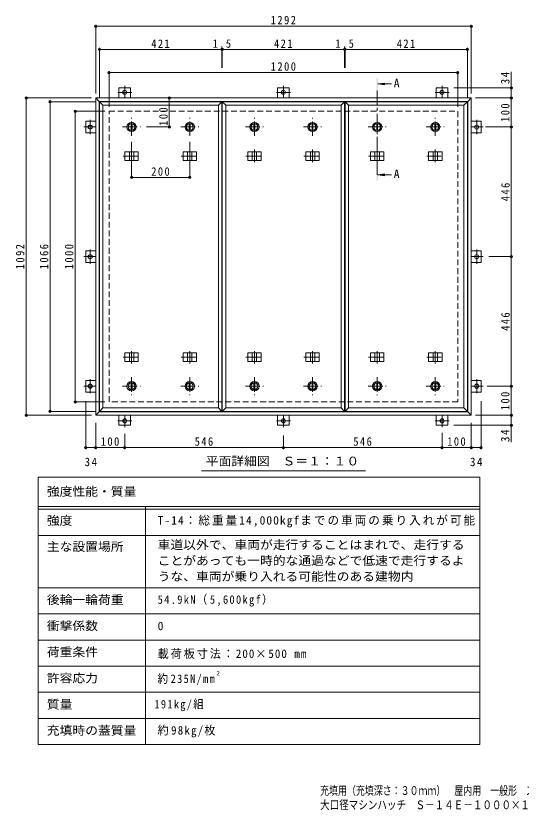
# Model space of a CAD drawing. Units: millimetres at full size, sheet at 1:10. Extents: x -1840 to 1949, y -1353 to 1380.
# Drawn here: x -1840 to -101, y -1353 to 1380 of the extents above; entities that cross this region are included whole.
import ezdxf
from ezdxf.enums import TextEntityAlignment as Align

# ---------------------------------------------------------------- set-up
doc = ezdxf.new("R2010")
doc.units = ezdxf.units.MM
doc.header["$LTSCALE"] = 10
doc.header["$PDMODE"] = 32
doc.header["$PDSIZE"] = 8
doc.linetypes.add('CHAIN1', pattern=[8, 5, -1, 1, -1])
doc.linetypes.add('DASHED2', pattern=[3, 2, -1])
for name, color, linetype, lineweight in [('0-1_躯体', 2, 'DASHED2', 9), ('0-2_仕上', 3, 'Continuous', 9), ('0-3_建具', 4, 'Continuous', 9), ('0-5_寸法', 4, 'Continuous', 9), ('0-C', 2, 'Continuous', 9), ('0-E', 3, 'Continuous', 9), ('0-F', 7, 'Continuous', 9), ('F-5_F-5ﾚｲﾔ', 7, 'Continuous', 9), ('F-F_F-Fﾚｲﾔ', 2, 'Continuous', 9)]:
    doc.layers.add(name, color=color, linetype=linetype, lineweight=lineweight)
doc.styles.add('ＭＳ ゴシック', font='')
doc.styles.get('ＭＳ ゴシック').set_extended_font_data('MS Gothic')

msp = doc.modelspace()

# ---------------------------------------------------------------- linework, layer by layer
at = {"layer": '0-1_躯体'}
for p, q in [((-1518.8, 1051.41), (-318.8, 1051.41)), ((-1518.8, 51.41), (-1518.8, 1051.41)), ((-318.8, 1051.41), (-318.8, 51.41)), ((-318.8, 51.41), (-1518.8, 51.41))]:
    msp.add_line(p, q, dxfattribs=at)
at = {"layer": '0-2_仕上'}
for p, q in [((-1551.8, 1084.41), (-1539.8, 1072.41)), ((-1551.8, 1084.41), (-1130.8, 1084.41)), ((-1551.8, 18.41), (-1551.8, 1084.41)), ((-1539.8, 1072.41), (-1142.8, 1072.41)), ((-1539.8, 30.41), (-1539.8, 1072.41)), ((-1142.8, 1072.41), (-1130.8, 1084.41)), ((-1142.8, 30.41), (-1142.8, 1072.41)), ((-1130.8, 18.41), (-1130.8, 1084.41)), ((-1129.3, 1084.41), (-1117.3, 1072.41)), ((-1129.3, 1084.41), (-708.3, 1084.41)), ((-1129.3, 18.41), (-1129.3, 1084.41)), ((-1117.3, 1072.41), (-720.3, 1072.41)), ((-1117.3, 30.41), (-1117.3, 1072.41)), ((-720.3, 1072.41), (-708.3, 1084.41)), ((-720.3, 30.41), (-720.3, 1072.41)), ((-708.3, 18.41), (-708.3, 1084.41)), ((-706.8, 1084.41), (-694.8, 1072.41)), ((-706.8, 1084.41), (-285.8, 1084.41)), ((-706.8, 18.41), (-706.8, 1084.41)), ((-694.8, 1072.41), (-297.8, 1072.41)), ((-694.8, 30.41), (-694.8, 1072.41)), ((-297.8, 1072.41), (-285.8, 1084.41)), ((-297.8, 30.41), (-297.8, 1072.41)), ((-285.8, 18.41), (-285.8, 1084.41)), ((-1551.8, 18.41), (-1539.8, 30.41)), ((-1142.8, 30.41), (-1539.8, 30.41)), ((-1130.8, 18.41), (-1142.8, 30.41)), ((-1129.3, 18.41), (-1117.3, 30.41)), ((-720.3, 30.41), (-1117.3, 30.41)), ((-708.3, 18.41), (-720.3, 30.41)), ((-706.8, 18.41), (-694.8, 30.41)), ((-297.8, 30.41), (-694.8, 30.41)), ((-285.8, 18.41), (-297.8, 30.41)), ((-1130.8, 18.41), (-1551.8, 18.41)), ((-708.3, 18.41), (-1129.3, 18.41)), ((-285.8, 18.41), (-706.8, 18.41))]:
    msp.add_line(p, q, dxfattribs=at)
at = {"layer": '0-3_建具', "color": 2}
for p, q in [((-1564.8, 1097.41), (-272.8, 1097.41)), ((-1564.8, 5.41), (-1564.8, 1097.41)), ((-284.8, 1085.41), (-272.8, 1097.41)), ((-272.8, 1097.41), (-272.8, 5.41)), ((-1552.8, 17.41), (-1552.8, 1085.41)), ((-284.8, 17.41), (-284.8, 1085.41)), ((-1552.8, 17.41), (-1564.8, 5.41)), ((-272.8, 5.41), (-1564.8, 5.41)), ((-284.8, 17.41), (-1552.8, 17.41)), ((-284.8, 17.41), (-272.8, 5.41))]:
    msp.add_line(p, q, dxfattribs=at)
at = {"layer": '0-3_建具'}
for p, q in [((-1464.38, 912.41), (-1464.38, 882.41)), ((-1464.38, 912.41), (-1418.21, 912.41)), ((-1448.8, 912.41), (-1448.8, 882.41)), ((-1433.8, 912.41), (-1433.8, 882.41)), ((-1418.21, 912.41), (-1418.21, 882.41)), ((-1264.38, 912.41), (-1264.38, 882.41)), ((-1264.38, 912.41), (-1218.21, 912.41)), ((-1248.8, 912.41), (-1248.8, 882.41)), ((-1233.8, 912.41), (-1233.8, 882.41)), ((-1218.21, 912.41), (-1218.21, 882.41)), ((-1041.88, 912.41), (-1041.88, 882.41)), ((-1041.88, 912.41), (-995.71, 912.41)), ((-1026.3, 912.41), (-1026.3, 882.41)), ((-1011.3, 912.41), (-1011.3, 882.41)), ((-995.71, 912.41), (-995.71, 882.41)), ((-841.88, 912.41), (-841.88, 882.41)), ((-841.88, 912.41), (-795.71, 912.41)), ((-826.3, 912.41), (-826.3, 882.41)), ((-811.3, 912.41), (-811.3, 882.41)), ((-795.71, 912.41), (-795.71, 882.41)), ((-619.38, 912.41), (-619.38, 882.41)), ((-619.38, 912.41), (-573.21, 912.41)), ((-603.8, 912.41), (-603.8, 882.41)), ((-588.8, 912.41), (-588.8, 882.41)), ((-573.21, 912.41), (-573.21, 882.41)), ((-419.38, 912.41), (-419.38, 882.41)), ((-419.38, 912.41), (-373.21, 912.41)), ((-403.8, 912.41), (-403.8, 882.41)), ((-388.8, 912.41), (-388.8, 882.41)), ((-373.21, 912.41), (-373.21, 882.41)), ((-1464.38, 882.41), (-1418.21, 882.41)), ((-1264.38, 882.41), (-1218.21, 882.41)), ((-1041.88, 882.41), (-995.71, 882.41)), ((-841.88, 882.41), (-795.71, 882.41)), ((-619.38, 882.41), (-573.21, 882.41)), ((-419.38, 882.41), (-373.21, 882.41)), ((-1464.38, 190.41), (-1464.38, 220.41)), ((-1464.38, 220.41), (-1418.21, 220.41)), ((-1448.8, 190.41), (-1448.8, 220.41)), ((-1433.8, 190.41), (-1433.8, 220.41)), ((-1418.21, 190.41), (-1418.21, 220.41)), ((-1264.38, 190.41), (-1264.38, 220.41)), ((-1264.38, 220.41), (-1218.21, 220.41)), ((-1248.8, 190.41), (-1248.8, 220.41)), ((-1233.8, 190.41), (-1233.8, 220.41)), ((-1218.21, 190.41), (-1218.21, 220.41)), ((-1041.88, 190.41), (-1041.88, 220.41)), ((-1041.88, 220.41), (-995.71, 220.41)), ((-1026.3, 190.41), (-1026.3, 220.41)), ((-1011.3, 190.41), (-1011.3, 220.41)), ((-995.71, 190.41), (-995.71, 220.41)), ((-841.88, 190.41), (-841.88, 220.41)), ((-841.88, 220.41), (-795.71, 220.41)), ((-826.3, 190.41), (-826.3, 220.41)), ((-811.3, 190.41), (-811.3, 220.41)), ((-795.71, 190.41), (-795.71, 220.41)), ((-619.38, 190.41), (-619.38, 220.41)), ((-619.38, 220.41), (-573.21, 220.41)), ((-603.8, 190.41), (-603.8, 220.41)), ((-588.8, 190.41), (-588.8, 220.41)), ((-573.21, 190.41), (-573.21, 220.41)), ((-419.38, 190.41), (-419.38, 220.41)), ((-419.38, 220.41), (-373.21, 220.41)), ((-403.8, 190.41), (-403.8, 220.41)), ((-388.8, 190.41), (-388.8, 220.41)), ((-373.21, 190.41), (-373.21, 220.41)), ((-1464.38, 190.41), (-1418.21, 190.41)), ((-1264.38, 190.41), (-1218.21, 190.41)), ((-1041.88, 190.41), (-995.71, 190.41)), ((-841.88, 190.41), (-795.71, 190.41)), ((-619.38, 190.41), (-573.21, 190.41)), ((-419.38, 190.41), (-373.21, 190.41))]:
    msp.add_line(p, q, dxfattribs=at)
at = {"layer": '0-3_建具', "linetype": 'CHAIN1'}
for p, q in [((-1441.3, 919.52), (-1441.3, 876.28)), ((-1241.3, 919.52), (-1241.3, 876.28)), ((-1018.8, 919.52), (-1018.8, 876.28)), ((-818.8, 919.52), (-818.8, 876.28)), ((-596.3, 919.52), (-596.3, 876.28)), ((-396.3, 919.52), (-396.3, 876.28)), ((-1470.7, 897.41), (-1411.89, 897.41)), ((-1270.7, 897.41), (-1211.89, 897.41)), ((-1048.2, 897.41), (-989.39, 897.41)), ((-848.2, 897.41), (-789.39, 897.41)), ((-625.7, 897.41), (-566.89, 897.41)), ((-425.7, 897.41), (-366.89, 897.41)), ((-1441.3, 183.29), (-1441.3, 226.53)), ((-1241.3, 183.29), (-1241.3, 226.53)), ((-1018.8, 183.29), (-1018.8, 226.53)), ((-818.8, 183.29), (-818.8, 226.53)), ((-596.3, 183.29), (-596.3, 226.53)), ((-396.3, 183.29), (-396.3, 226.53)), ((-1470.7, 205.41), (-1411.89, 205.41)), ((-1270.7, 205.41), (-1211.89, 205.41)), ((-1048.2, 205.41), (-989.39, 205.41)), ((-848.2, 205.41), (-789.39, 205.41)), ((-625.7, 205.41), (-566.89, 205.41)), ((-425.7, 205.41), (-366.89, 205.41))]:
    msp.add_line(p, q, dxfattribs=at)
at = {"layer": '0-3_建具', "color": 2}
msp.add_lwpolyline([(-1564.8, 1097.41), (-1552.8, 1085.41), (-284.8, 1085.41)], dxfattribs=at)
at = {"layer": '0-5_寸法'}
for p, q in [((-594.3, 1145.46), (-569.51, 1148.73)), ((-594.3, 1145.46), (-569.51, 1142.2)), ((-594.3, 1145.46), (-546.83, 1145.46)), ((-594.3, 833.1), (-569.51, 836.36)), ((-594.3, 833.1), (-569.51, 829.84)), ((-594.3, 833.1), (-546.83, 833.1))]:
    msp.add_line(p, q, dxfattribs=at)
at = {"layer": '0-5_寸法', "linetype": 'CHAIN1'}
msp.add_line((-596.3, 833.1), (-596.3, 1125.46), dxfattribs=at)
at = {"layer": '0-5_寸法', "color": 7}
msp.add_line((-1201.32, -185.44), (-636.27, -185.44), dxfattribs=at)
at = {"layer": '0-5_寸法'}
for points in [[(-594.3, 1165.46), (-598.3, 1165.46), (-594.3, 1125.46), (-598.3, 1125.46)], [(-594.3, 813.1), (-598.3, 813.1), (-594.3, 853.1), (-598.3, 853.1)]]:
    msp.add_solid(points, dxfattribs=at)
at = {"layer": '0-C', "linetype": 'CHAIN1'}
for p, q in [((-1441.3, 966.41), (-1441.3, 1028.41)), ((-1241.3, 966.41), (-1241.3, 1028.41)), ((-1018.8, 966.41), (-1018.8, 1028.41)), ((-818.8, 966.41), (-818.8, 1028.41)), ((-396.3, 966.41), (-396.3, 1028.41)), ((-1472.3, 997.41), (-1410.3, 997.41)), ((-1272.3, 997.41), (-1210.3, 997.41)), ((-1049.8, 997.41), (-987.8, 997.41)), ((-849.8, 997.41), (-787.8, 997.41)), ((-627.3, 997.41), (-565.3, 997.41)), ((-427.3, 997.41), (-365.3, 997.41)), ((-1441.3, 136.41), (-1441.3, 74.41)), ((-1241.3, 136.41), (-1241.3, 74.41)), ((-1018.8, 136.41), (-1018.8, 74.41)), ((-818.8, 136.41), (-818.8, 74.41)), ((-596.3, 136.41), (-596.3, 74.41)), ((-396.3, 136.41), (-396.3, 74.41)), ((-1472.3, 105.41), (-1410.3, 105.41)), ((-1272.3, 105.41), (-1210.3, 105.41)), ((-1049.8, 105.41), (-987.8, 105.41)), ((-849.8, 105.41), (-787.8, 105.41)), ((-627.3, 105.41), (-565.3, 105.41)), ((-427.3, 105.41), (-365.3, 105.41))]:
    msp.add_line(p, q, dxfattribs=at)
at = {"layer": '0-C'}
for p, q in [((-1442.8, 1008.81), (-1442.8, 986)), ((-1439.8, 1008.81), (-1439.8, 986)), ((-1242.8, 1008.81), (-1242.8, 986)), ((-1239.8, 1008.81), (-1239.8, 986)), ((-1020.3, 1008.81), (-1020.3, 986)), ((-1017.3, 1008.81), (-1017.3, 986)), ((-820.3, 1008.81), (-820.3, 986)), ((-817.3, 1008.81), (-817.3, 986)), ((-597.8, 1008.81), (-597.8, 986)), ((-594.8, 1008.81), (-594.8, 986)), ((-397.8, 1008.81), (-397.8, 986)), ((-394.8, 1008.81), (-394.8, 986)), ((-1442.8, 94), (-1442.8, 116.81)), ((-1439.8, 94), (-1439.8, 116.81)), ((-1242.8, 94), (-1242.8, 116.81)), ((-1239.8, 94), (-1239.8, 116.81)), ((-1020.3, 94), (-1020.3, 116.81)), ((-1017.3, 94), (-1017.3, 116.81)), ((-820.3, 94), (-820.3, 116.81)), ((-817.3, 94), (-817.3, 116.81)), ((-597.8, 94), (-597.8, 116.81)), ((-594.8, 94), (-594.8, 116.81)), ((-397.8, 94), (-397.8, 116.81)), ((-394.8, 94), (-394.8, 116.81))]:
    msp.add_line(p, q, dxfattribs=at)
for centre, radius in [((-1441.3, 997.41), 16), ((-1241.3, 997.41), 16), ((-1018.8, 997.41), 16), ((-818.8, 997.41), 16), ((-596.3, 997.41), 16), ((-396.3, 997.41), 16), ((-1441.3, 997.41), 12), ((-1441.3, 997.41), 11.5), ((-1241.3, 997.41), 12), ((-1241.3, 997.41), 11.5), ((-1018.8, 997.41), 12), ((-1018.8, 997.41), 11.5), ((-818.8, 997.41), 12), ((-818.8, 997.41), 11.5), ((-596.3, 997.41), 12), ((-596.3, 997.41), 11.5), ((-396.3, 997.41), 12), ((-396.3, 997.41), 11.5), ((-1441.3, 105.41), 16), ((-1441.3, 105.41), 12), ((-1441.3, 105.41), 11.5), ((-1241.3, 105.41), 16), ((-1241.3, 105.41), 12), ((-1241.3, 105.41), 11.5), ((-1018.8, 105.41), 16), ((-1018.8, 105.41), 12), ((-1018.8, 105.41), 11.5), ((-818.8, 105.41), 16), ((-818.8, 105.41), 12), ((-818.8, 105.41), 11.5), ((-596.3, 105.41), 16), ((-596.3, 105.41), 12), ((-596.3, 105.41), 11.5), ((-396.3, 105.41), 16), ((-396.3, 105.41), 12), ((-396.3, 105.41), 11.5)]:
    msp.add_circle(centre, radius, dxfattribs=at)
at = {"layer": '0-E'}
for p, q in [((-1484.8, 1131.61), (-1444.8, 1131.61)), ((-1484.8, 1131.61), (-1484.8, 1097.41)), ((-1444.8, 1131.61), (-1444.8, 1097.41)), ((-938.8, 1131.61), (-898.8, 1131.61)), ((-938.8, 1131.61), (-938.8, 1097.41)), ((-898.8, 1131.61), (-898.8, 1097.41)), ((-392.8, 1131.61), (-352.8, 1131.61)), ((-392.8, 1131.61), (-392.8, 1097.41)), ((-352.8, 1131.61), (-352.8, 1097.41)), ((-1599, 977.41), (-1599, 1017.41)), ((-1599, 1017.41), (-1564.8, 1017.41)), ((-238.6, 1017.41), (-272.8, 1017.41)), ((-238.6, 1017.41), (-238.6, 977.41)), ((-1599, 977.41), (-1564.8, 977.41)), ((-238.6, 977.41), (-272.8, 977.41)), ((-1599, 531.41), (-1599, 571.41)), ((-1599, 571.41), (-1564.8, 571.41)), ((-238.6, 571.41), (-272.8, 571.41)), ((-238.6, 571.41), (-238.6, 531.41)), ((-1599, 531.41), (-1564.8, 531.41)), ((-238.6, 531.41), (-272.8, 531.41)), ((-1599, 85.41), (-1599, 125.41)), ((-1599, 125.41), (-1564.8, 125.41)), ((-238.6, 125.41), (-272.8, 125.41)), ((-238.6, 125.41), (-238.6, 85.41)), ((-1599, 85.41), (-1564.8, 85.41)), ((-238.6, 85.41), (-272.8, 85.41)), ((-1484.8, -28.79), (-1484.8, 5.41)), ((-1444.8, -28.79), (-1444.8, 5.41)), ((-938.8, -28.79), (-938.8, 5.41)), ((-898.8, -28.79), (-898.8, 5.41)), ((-392.8, -28.79), (-392.8, 5.41)), ((-352.8, -28.79), (-352.8, 5.41)), ((-1444.8, -28.79), (-1484.8, -28.79)), ((-898.8, -28.79), (-938.8, -28.79)), ((-352.8, -28.79), (-392.8, -28.79))]:
    msp.add_line(p, q, dxfattribs=at)
at = {"layer": '0-E', "linetype": 'CHAIN1'}
for p, q in [((-1464.8, 1138.58), (-1464.8, 1097.41)), ((-918.8, 1138.58), (-918.8, 1097.41)), ((-372.8, 1138.58), (-372.8, 1097.41)), ((-1440.42, 1116.61), (-1489.17, 1116.61)), ((-894.42, 1116.61), (-943.17, 1116.61)), ((-348.42, 1116.61), (-397.17, 1116.61)), ((-1584, 1021.78), (-1584, 973.03)), ((-253.6, 973.03), (-253.6, 1021.78)), ((-1605.97, 997.41), (-1564.8, 997.41)), ((-231.62, 997.41), (-272.8, 997.41)), ((-1584, 575.78), (-1584, 527.03)), ((-253.6, 527.03), (-253.6, 575.78)), ((-1605.97, 551.41), (-1564.8, 551.41)), ((-231.62, 551.41), (-272.8, 551.41)), ((-1584, 129.78), (-1584, 81.03)), ((-253.6, 81.03), (-253.6, 129.78)), ((-1605.97, 105.41), (-1564.8, 105.41)), ((-231.62, 105.41), (-272.8, 105.41)), ((-1464.8, -35.77), (-1464.8, 5.41)), ((-918.8, -35.77), (-918.8, 5.41)), ((-372.8, -35.77), (-372.8, 5.41)), ((-1489.17, -13.79), (-1440.42, -13.79)), ((-943.17, -13.79), (-894.42, -13.79)), ((-397.17, -13.79), (-348.42, -13.79))]:
    msp.add_line(p, q, dxfattribs=at)
at = {"layer": '0-E'}
for centre in [(-1464.8, 1116.61), (-918.8, 1116.61), (-372.8, 1116.61), (-1584, 997.41), (-253.6, 997.41), (-1584, 551.41), (-253.6, 551.41), (-1584, 105.41), (-253.6, 105.41), (-1464.8, -13.79), (-918.8, -13.79), (-372.8, -13.79)]:
    msp.add_circle(centre, 7, dxfattribs=at)
at = {"layer": '0-F'}
for p, q in [((-1564.8, 1112.41), (-1564.8, 1349.2)), ((-1564.8, 1344.2), (-272.8, 1344.2)), ((-272.8, 1112.41), (-272.8, 1349.2)), ((-1551.8, 1099.41), (-1551.8, 1269.42)), ((-1130.8, 1264.42), (-1551.8, 1264.42)), ((-1130.8, 1267.42), (-1130.8, 1200.45)), ((-1129.3, 1264.42), (-1130.8, 1264.42)), ((-1129.3, 1267.42), (-1129.3, 1200.45)), ((-708.3, 1264.42), (-1129.3, 1264.42)), ((-708.3, 1267.42), (-708.3, 1200.45)), ((-706.8, 1264.42), (-708.3, 1264.42)), ((-706.8, 1267.42), (-706.8, 1200.45)), ((-285.8, 1264.42), (-706.8, 1264.42)), ((-285.8, 1099.41), (-285.8, 1269.42)), ((-1518.8, 1066.41), (-1518.8, 1189.65)), ((-1518.8, 1184.65), (-318.8, 1184.65)), ((-318.8, 1066.41), (-318.8, 1189.65)), ((-134.71, 1131.61), (-134.71, 1186.78)), ((-129.71, 1131.61), (-332.8, 1131.61)), ((-134.71, 1097.41), (-134.71, 1131.61)), ((-1579.8, 1097.41), (-1809.05, 1097.41)), ((-1804.05, 5.41), (-1804.05, 1097.41)), ((-1311.91, 1097.41), (-1311.91, 997.41)), ((-257.8, 1097.41), (-129.71, 1097.41)), ((-134.71, 997.41), (-134.71, 1097.41)), ((-1566.8, 1084.41), (-1726.59, 1084.41)), ((-1721.59, 18.41), (-1721.59, 1084.41)), ((-1533.8, 1051.41), (-1640.42, 1051.41)), ((-1635.42, 51.41), (-1635.42, 1051.41)), ((-1308.91, 997.41), (-1390.3, 997.41)), ((-223.87, 997.41), (-129.71, 997.41)), ((-134.71, 551.41), (-134.71, 997.41)), ((-1441.3, 821.1), (-1441.3, 946.41)), ((-1241.3, 821.1), (-1241.3, 946.41)), ((-1441.3, 824.1), (-1241.3, 824.1)), ((-131.71, 551.41), (-211.62, 551.41)), ((-134.71, 105.41), (-134.71, 551.41)), ((-217.28, 105.41), (-129.71, 105.41)), ((-134.71, 5.41), (-134.71, 105.41)), ((-1533.8, 51.41), (-1640.42, 51.41)), ((-1599, -110.96), (-1599, 54.19)), ((-238.6, -110.96), (-238.6, 54.19)), ((-1579.8, 5.41), (-1809.05, 5.41)), ((-1566.8, 18.41), (-1726.59, 18.41)), ((-257.8, 5.41), (-129.71, 5.41)), ((-134.71, 5.41), (-134.71, -28.79)), ((-1564.8, -20.81), (-1564.8, -110.96)), ((-272.8, -20.81), (-272.79, -110.96)), ((-129.71, -28.79), (-332.8, -28.79)), ((-134.71, -28.79), (-134.71, -86.75)), ((-1464.8, -58.1), (-1464.8, -110.96)), ((-918.8, -63.94), (-918.8, -110.96)), ((-372.8, -54.73), (-372.79, -110.96)), ((-1599, -105.96), (-1564.8, -105.96)), ((-1564.8, -105.96), (-1464.8, -105.96)), ((-1464.8, -105.96), (-918.8, -105.96)), ((-918.8, -105.96), (-372.79, -105.96)), ((-372.79, -105.96), (-272.79, -105.96)), ((-272.79, -105.96), (-238.6, -105.96))]:
    msp.add_line(p, q, dxfattribs=at)
for p in [(-1564.8, 1344.2), (-272.8, 1344.2), (-1551.8, 1264.42), (-1130.8, 1264.42), (-1129.3, 1264.42), (-708.3, 1264.42), (-706.8, 1264.42), (-285.8, 1264.42), (-1518.8, 1184.65), (-318.8, 1184.65), (-134.71, 1131.61), (-1804.05, 1097.41), (-1311.91, 1097.41), (-134.71, 1097.41), (-1721.59, 1084.41), (-1635.42, 1051.41), (-1311.91, 997.41), (-134.71, 997.41), (-1441.3, 824.1), (-1241.3, 824.1), (-134.71, 551.41), (-134.71, 105.41), (-1635.42, 51.41), (-1804.05, 5.41), (-1721.59, 18.41), (-134.71, 5.41), (-134.71, -28.79), (-1599, -105.96), (-1564.8, -105.96), (-1464.8, -105.96), (-918.8, -105.96), (-372.79, -105.96), (-272.79, -105.96), (-238.6, -105.96)]:
    msp.add_point(p, dxfattribs=at)
at = {"layer": 'F-5_F-5ﾚｲﾔ'}
for p, q in [((-243, -208), (-243, -1128)), ((-1763, -408), (-243, -408)), ((-1763, -588), (-243, -588))]:
    msp.add_line(p, q, dxfattribs=at)
at = {"layer": 'F-F_F-Fﾚｲﾔ', "color": 7}
for p, q in [((-1763, -208), (-243, -208)), ((-1763, -208), (-1763, -1128)), ((-1763, -308), (-243, -308)), ((-1763, -318), (-243, -318)), ((-1393, -308), (-1393, -1128)), ((-1763, -408), (-243, -408)), ((-1763, -588), (-243, -588)), ((-1763, -678), (-243, -678)), ((-1763, -768), (-243, -768)), ((-243, -858), (-1763, -858)), ((-243, -948), (-1763, -948)), ((-243, -1038), (-1763, -1038)), ((-243, -1128), (-1763, -1128))]:
    msp.add_line(p, q, dxfattribs=at)

# ---------------------------------------------------------------- texts
at = {"layer": '0-5_寸法', "color": 2, "style": 'ＭＳ ゴシック'}
for p in [(-539.26, 1125.07), (-539.26, 812.7)]:
    msp.add_text('A', height=29.33, dxfattribs=at).set_placement(p, align=Align.BOTTOM_LEFT)
at = {"layer": '0-5_寸法', "color": 2, "style": 'ＭＳ ゴシック', "width": 1.1}
msp.add_text('平面詳細図\u3000Ｓ＝１：１０', height=29.33, dxfattribs=at).set_placement((-1186.3, -176.02), align=Align.BOTTOM_LEFT)
at = {"layer": '0-F', "color": 2, "char_height": 29.33, "attachment_point": 7, "style": 'ＭＳ ゴシック'}
for s, insert in [('\\T1.28;\\W0.9;1292', (-962.55, 1350.2)), ('\\T1.27;\\W0.9;421', (-1373.8, 1269.42)), ('\\T1.27;\\W0.9;1.5', (-1162.55, 1269.42)), ('\\T1.27;\\W0.9;421', (-951.3, 1269.42)), ('\\T1.27;\\W0.9;1.5', (-740.05, 1269.42)), ('\\T1.27;\\W0.9;421', (-528.8, 1269.42)), ('\\T1.28;\\W0.9;1200', (-962.55, 1190.65)), ('\\T1.27;\\W0.9;200', (-1373.8, 829.1)), ('\\T1.27;\\W0.9;100', (-1547.3, -99.96)), ('\\T1.27;\\W0.9;546', (-1224.3, -99.96)), ('\\T1.27;\\W0.9;546', (-678.3, -99.96)), ('\\T1.27;\\W0.9;100', (-355.29, -99.96)), ('\\T1.27;\\W0.95;34', (-1603.15, -170.18)), ('\\T1.27;\\W0.95;34', (-276.95, -170.18))]:
    msp.add_mtext(s, dxfattribs=dict(at, insert=insert))
at = {"layer": '0-F', "color": 2, "char_height": 29.33, "attachment_point": 7, "rotation": 90, "style": 'ＭＳ ゴシック'}
for s, insert in [('\\T1.27;\\W0.95;34', (-140.71, 1144.28)), ('\\T1.27;\\W0.9;100', (-140.71, 1014.91)), ('\\T1.27;\\W0.9;100', (-1316.91, 1001.42)), ('\\T1.27;\\W0.9;446', (-139.71, 741.91)), ('\\T1.28;\\W0.9;1092', (-1810.05, 507.66)), ('\\T1.28;\\W0.9;1066', (-1727.59, 507.66)), ('\\T1.28;\\W0.9;1000', (-1641.42, 507.66)), ('\\T1.27;\\W0.9;446', (-139.71, 295.91)), ('\\T1.27;\\W0.9;100', (-140.71, 22.91)), ('\\T1.27;\\W0.95;34', (-140.71, -86.75))]:
    msp.add_mtext(s, dxfattribs=dict(at, insert=insert))
at = {"layer": 'F-5_F-5ﾚｲﾔ', "color": 6, "style": 'ＭＳ ゴシック'}
msp.add_text('2', height=14.66, dxfattribs=at).set_placement((-1148.94, -893.78), align=Align.BOTTOM_LEFT)
at = {"layer": 'F-5_F-5ﾚｲﾔ', "color": 2, "style": 'ＭＳ ゴシック'}
for s, width, p in [('充填用（充填深さ：３０ｍｍ）\u3000屋内用\u3000一般形\u3000スチール製\u3000ステンレス目地', 0.75, (-792.72, -1309.74)), ('大口径マシンハッチ\u3000Ｓ－１４Ｅ－１０００×１２００', 0.8, (-792.72, -1358.94))]:
    msp.add_text(s, height=29.33, dxfattribs=dict(at, width=width)).set_placement(p, align=Align.BOTTOM_LEFT)
at = {"layer": 'F-F_F-Fﾚｲﾔ', "style": 'ＭＳ ゴシック', "width": 1.1}
for s, p in [('強度性能・質量', (-1733, -280.57)), ('強度', (-1733, -380.5)), ('主な設置場所', (-1733, -470.5)), ('車道以外で、車両が走行することはまれで、走行する', (-1351.67, -464.07)), ('ことがあっても一時的な通過などで低速で走行するよ', (-1351.67, -518.55)), ('うな、車両が乗り入れる可能性のある建物内', (-1351.67, -573.04)), ('後輪一輪荷重', (-1733, -653)), ('衝撃係数', (-1733, -743)), ('荷重条件', (-1733, -833)), ('許容応力', (-1733, -923)), ('質量', (-1733, -1013)), ('充填時の蓋質量', (-1733, -1103))]:
    msp.add_text(s, height=29.33, dxfattribs=at).set_placement(p, align=Align.BOTTOM_LEFT)
at = {"layer": 'F-F_F-Fﾚｲﾔ', "style": 'ＭＳ ゴシック'}
msp.add_text('0', height=29.33, dxfattribs=at).set_placement((-1351.67, -743), align=Align.BOTTOM_LEFT)
at = {"layer": 'F-F_F-Fﾚｲﾔ', "char_height": 29.33, "attachment_point": 7, "style": 'ＭＳ ゴシック'}
for s, insert in [('\\T1.17;T-14：総重量14,000kgfまでの車両の乗り入れが可能', (-1351.67, -380.5)), ('\\T1.25;\\W0.9;54.9kN（5,600kgf）', (-1351.67, -653)), ('\\T1.18;\\W0.95;載荷板寸法：200×500\\~mm', (-1351.67, -833)), ('\\T1.24;\\W0.9;約235N/mm', (-1351.67, -923)), ('\\T1.24;\\W0.9;191kg/組', (-1362.92, -1013)), ('\\T1.21;\\W0.95;約98kg/枚', (-1351.67, -1103))]:
    msp.add_mtext(s, dxfattribs=dict(at, insert=insert))

doc.saveas('drawing.dxf')
